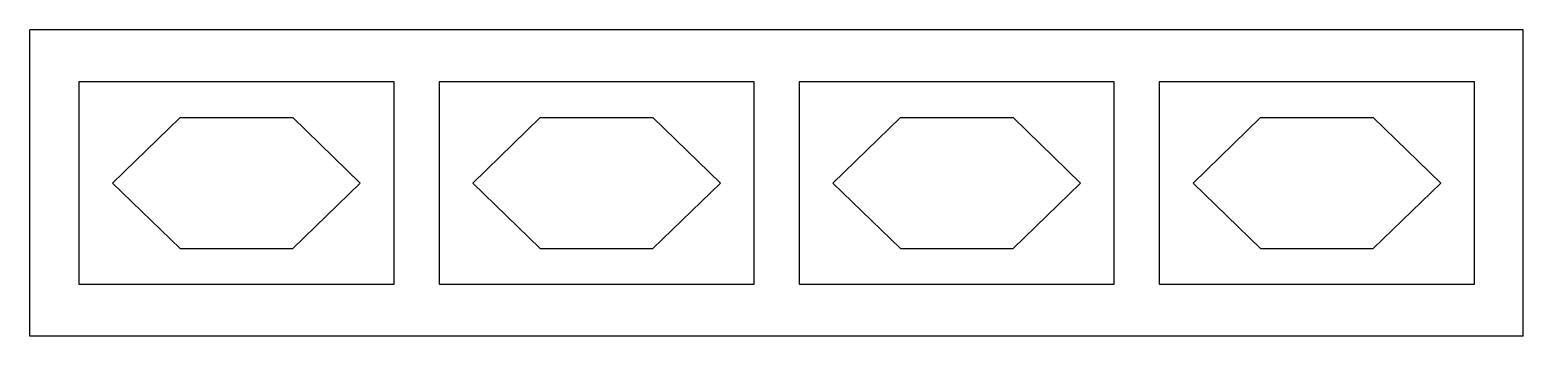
# Model space of a CAD drawing. Header units: millimetres. Extents: x 0 to 133, y -27 to 0.
import ezdxf

# ---------------------------------------------------------------- set-up
doc = ezdxf.new("R2010")
doc.units = ezdxf.units.MM

msp = doc.modelspace()

# ---------------------------------------------------------------- linework, layer by layer
at = {"color": 7, "linetype": 'Continuous', "lineweight": 25}
for p, q in [((0, -27.2), (0, 0)), ((132.68, 0), (0, 0)), ((132.68, -27.2), (132.68, 0)), ((32.355, -4.6), (4.355, -4.6)), ((4.355, -4.6), (4.355, -22.6)), ((32.355, -22.6), (32.355, -4.6)), ((64.355, -4.6), (36.355, -4.6)), ((36.355, -4.6), (36.355, -22.6)), ((64.355, -22.6), (64.355, -4.6)), ((96.355, -4.6), (68.355, -4.6)), ((68.355, -4.6), (68.355, -22.6)), ((96.355, -22.6), (96.355, -4.6)), ((128.355, -4.6), (100.355, -4.6)), ((100.355, -4.6), (100.355, -22.6)), ((128.355, -22.6), (128.355, -4.6)), ((13.355, -7.78), (7.355, -13.6)), ((13.355, -7.78), (23.355, -7.78)), ((23.355, -7.78), (29.355, -13.6)), ((45.355, -7.78), (39.355, -13.6)), ((45.355, -7.78), (55.355, -7.78)), ((55.355, -7.78), (61.355, -13.6)), ((77.355, -7.78), (71.355, -13.6)), ((77.355, -7.78), (87.355, -7.78)), ((87.355, -7.78), (93.355, -13.6)), ((109.355, -7.78), (103.355, -13.6)), ((109.355, -7.78), (119.355, -7.78)), ((119.355, -7.78), (125.355, -13.6)), ((7.355, -13.6), (13.355, -19.42)), ((29.355, -13.6), (23.355, -19.42)), ((39.355, -13.6), (45.355, -19.42)), ((61.355, -13.6), (55.355, -19.42)), ((71.355, -13.6), (77.355, -19.42)), ((93.355, -13.6), (87.355, -19.42)), ((103.355, -13.6), (109.355, -19.42)), ((125.355, -13.6), (119.355, -19.42)), ((13.355, -19.42), (23.355, -19.42)), ((45.355, -19.42), (55.355, -19.42)), ((77.355, -19.42), (87.355, -19.42)), ((109.355, -19.42), (119.355, -19.42)), ((4.355, -22.6), (32.355, -22.6)), ((36.355, -22.6), (64.355, -22.6)), ((68.355, -22.6), (96.355, -22.6)), ((100.355, -22.6), (128.355, -22.6)), ((132.68, -27.2), (0, -27.2))]:
    msp.add_line(p, q, dxfattribs=at)

doc.saveas('drawing.dxf')
